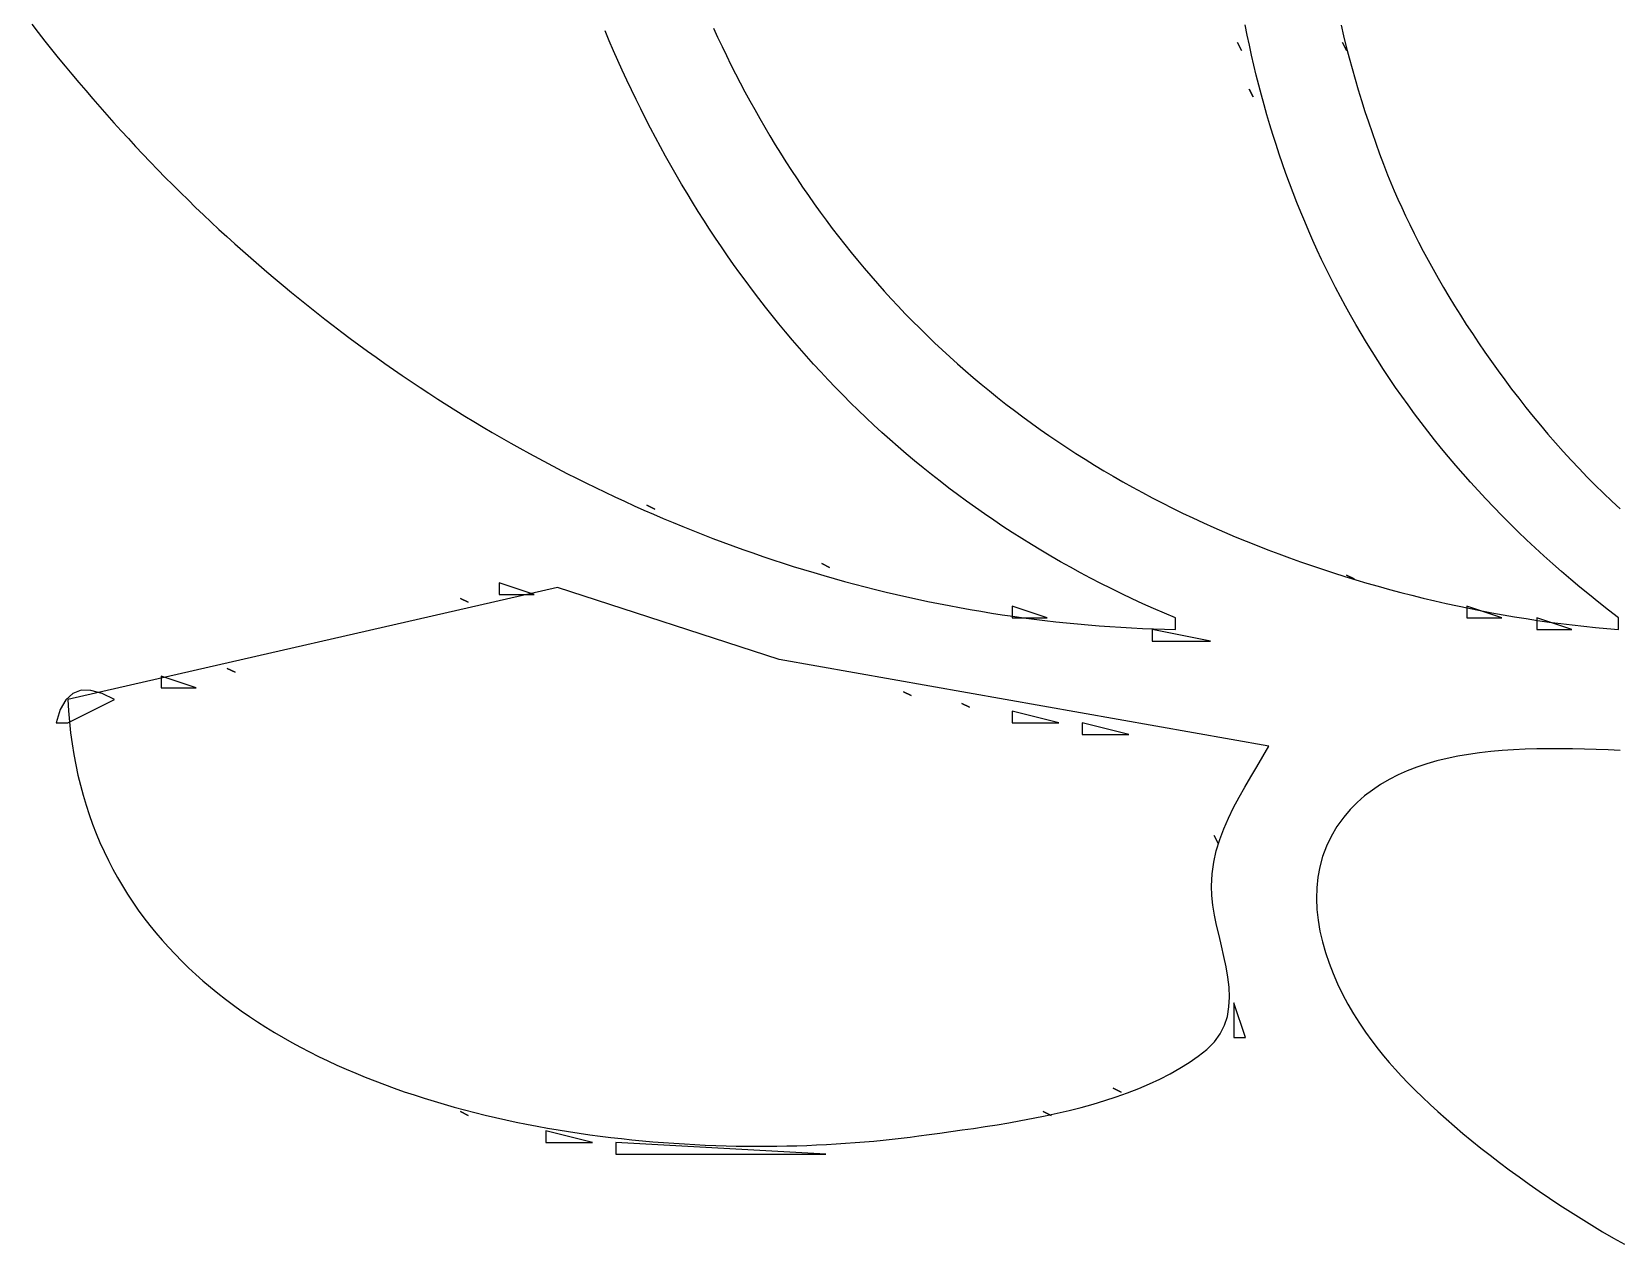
# Model space of a CAD drawing. Header units: millimetres. Extents: x 56222 to 3066687, y -650199 to -121287.
# Drawn here: x 140536.885 to 140539.314, y -185758.142 to -185756.287 of the extents above; entities that cross this region are included whole.
import ezdxf

# ---------------------------------------------------------------- set-up
doc = ezdxf.new("R2010")
doc.units = ezdxf.units.MM
doc.header["$MEASUREMENT"] = 0
doc.layers.add('$TD_AUDIT_GENERATED_(A0BDF17)', color=32, linetype='Continuous', lineweight=30)

msp = doc.modelspace()

# ---------------------------------------------------------------- linework, layer by layer
at = {"layer": '$TD_AUDIT_GENERATED_(A0BDF17)', "linetype": 'Continuous', "lineweight": 25, "ltscale": 2}
for p, q in [((140536.8847, -185756.275), (140536.8948, -185756.288)), ((140536.8948, -185756.288), (140536.9049, -185756.3009)), ((140537.7685, -185756.3007), (140537.7621, -185756.2855)), ((140537.928, -185756.2811), (140537.9345, -185756.2952)), ((140538.745, -185756.2917), (140538.7419, -185756.2763)), ((140538.8886, -185756.2766), (140538.8925, -185756.2932)), ((140536.9049, -185756.3009), (140536.9151, -185756.3137)), ((140537.7751, -185756.3158), (140537.7685, -185756.3007)), ((140537.9345, -185756.2952), (140537.9412, -185756.3093)), ((140537.9412, -185756.3093), (140537.9479, -185756.3233)), ((140538.7303, -185756.3033), (140538.7363, -185756.3152)), ((140538.7363, -185756.3152), (140538.7303, -185756.3033)), ((140538.7483, -185756.3072), (140538.745, -185756.2917)), ((140538.7517, -185756.3225), (140538.7483, -185756.3072)), ((140538.8909, -185756.3033), (140538.8968, -185756.3152)), ((140538.8968, -185756.3152), (140538.8909, -185756.3033)), ((140538.8925, -185756.2932), (140538.8967, -185756.3098)), ((140538.8967, -185756.3098), (140538.901, -185756.3264)), ((140536.9151, -185756.3137), (140536.9254, -185756.3265)), ((140536.9254, -185756.3265), (140536.9357, -185756.3392)), ((140537.7818, -185756.3308), (140537.7751, -185756.3158)), ((140537.7885, -185756.3457), (140537.7818, -185756.3308)), ((140537.9479, -185756.3233), (140537.9548, -185756.3373)), ((140538.7552, -185756.3379), (140538.7517, -185756.3225)), ((140538.901, -185756.3264), (140538.9055, -185756.3429)), ((140536.9357, -185756.3392), (140536.9462, -185756.3518)), ((140536.9462, -185756.3518), (140536.9567, -185756.3643)), ((140537.7954, -185756.3606), (140537.7885, -185756.3457)), ((140537.8025, -185756.3755), (140537.7954, -185756.3606)), ((140537.9548, -185756.3373), (140537.9619, -185756.3512)), ((140537.9619, -185756.3512), (140537.969, -185756.365)), ((140538.7589, -185756.3532), (140538.7552, -185756.3379)), ((140538.7628, -185756.3684), (140538.7589, -185756.3532)), ((140538.9055, -185756.3429), (140538.9101, -185756.3593)), ((140538.9101, -185756.3593), (140538.9149, -185756.3758)), ((140536.9567, -185756.3643), (140536.9673, -185756.3768)), ((140536.9673, -185756.3768), (140536.978, -185756.3893)), ((140537.8096, -185756.3902), (140537.8025, -185756.3755)), ((140537.969, -185756.365), (140537.9763, -185756.3787)), ((140537.9763, -185756.3787), (140537.9837, -185756.3924)), ((140538.7481, -185756.3746), (140538.7541, -185756.3865)), ((140538.7541, -185756.3865), (140538.7481, -185756.3746)), ((140538.7668, -185756.3836), (140538.7628, -185756.3684)), ((140538.7709, -185756.3988), (140538.7668, -185756.3836)), ((140538.9149, -185756.3758), (140538.9199, -185756.3921)), ((140536.978, -185756.3893), (140536.9887, -185756.4016)), ((140536.9887, -185756.4016), (140536.9996, -185756.4139)), ((140537.8169, -185756.4049), (140537.8096, -185756.3902)), ((140537.8242, -185756.4195), (140537.8169, -185756.4049)), ((140537.9837, -185756.3924), (140537.9912, -185756.4059)), ((140537.9912, -185756.4059), (140537.9989, -185756.4194)), ((140538.7752, -185756.4139), (140538.7709, -185756.3988)), ((140538.9199, -185756.3921), (140538.9251, -185756.4085)), ((140538.9251, -185756.4085), (140538.9305, -185756.4248)), ((140536.9996, -185756.4139), (140537.0105, -185756.4261)), ((140537.0105, -185756.4261), (140537.0215, -185756.4382)), ((140537.8317, -185756.4341), (140537.8242, -185756.4195)), ((140537.9989, -185756.4194), (140538.0066, -185756.4329)), ((140538.0066, -185756.4329), (140538.0145, -185756.4462)), ((140538.7797, -185756.429), (140538.7752, -185756.4139)), ((140538.7843, -185756.444), (140538.7797, -185756.429)), ((140538.9305, -185756.4248), (140538.936, -185756.441)), ((140537.0215, -185756.4382), (140537.0326, -185756.4503)), ((140537.0326, -185756.4503), (140537.0437, -185756.4623)), ((140537.8394, -185756.4485), (140537.8317, -185756.4341)), ((140537.8471, -185756.4629), (140537.8394, -185756.4485)), ((140538.0145, -185756.4462), (140538.0226, -185756.4595)), ((140538.7891, -185756.459), (140538.7843, -185756.444)), ((140538.936, -185756.441), (140538.9417, -185756.4572)), ((140538.9417, -185756.4572), (140538.9476, -185756.4733)), ((140537.0437, -185756.4623), (140537.0549, -185756.4742)), ((140537.0549, -185756.4742), (140537.0662, -185756.486)), ((140537.8549, -185756.4772), (140537.8471, -185756.4629)), ((140537.8629, -185756.4915), (140537.8549, -185756.4772)), ((140538.0226, -185756.4595), (140538.0307, -185756.4727)), ((140538.0307, -185756.4727), (140538.039, -185756.4858)), ((140538.794, -185756.474), (140538.7891, -185756.459)), ((140538.7991, -185756.4889), (140538.794, -185756.474)), ((140538.9476, -185756.4733), (140538.9537, -185756.4894)), ((140537.0662, -185756.486), (140537.0776, -185756.4978)), ((140537.0776, -185756.4978), (140537.0891, -185756.5095)), ((140537.871, -185756.5056), (140537.8629, -185756.4915)), ((140537.8793, -185756.5197), (140537.871, -185756.5056)), ((140538.039, -185756.4858), (140538.0474, -185756.4988)), ((140538.0474, -185756.4988), (140538.056, -185756.5118)), ((140538.8043, -185756.5037), (140538.7991, -185756.4889)), ((140538.8097, -185756.5185), (140538.8043, -185756.5037)), ((140538.9537, -185756.4894), (140538.9599, -185756.5055)), ((140538.9599, -185756.5055), (140538.9649, -185756.5177)), ((140537.0891, -185756.5095), (140537.1006, -185756.5211)), ((140537.1006, -185756.5211), (140537.1122, -185756.5326)), ((140537.8876, -185756.5337), (140537.8793, -185756.5197)), ((140538.056, -185756.5118), (140538.0646, -185756.5246)), ((140538.0646, -185756.5246), (140538.0735, -185756.5374)), ((140538.8153, -185756.5333), (140538.8097, -185756.5185)), ((140538.9649, -185756.5177), (140538.9701, -185756.5301)), ((140538.9701, -185756.5301), (140538.9756, -185756.5428)), ((140537.1122, -185756.5326), (140537.1239, -185756.5441)), ((140537.1239, -185756.5441), (140537.1356, -185756.5554)), ((140537.8961, -185756.5477), (140537.8876, -185756.5337)), ((140537.9047, -185756.5615), (140537.8961, -185756.5477)), ((140538.0735, -185756.5374), (140538.0824, -185756.5501)), ((140538.0824, -185756.5501), (140538.0915, -185756.5627)), ((140538.821, -185756.548), (140538.8153, -185756.5333)), ((140538.8269, -185756.5627), (140538.821, -185756.548)), ((140538.9756, -185756.5428), (140538.9814, -185756.5556)), ((140537.1356, -185756.5554), (140537.1475, -185756.5667)), ((140537.1475, -185756.5667), (140537.1594, -185756.5779)), ((140537.1594, -185756.5779), (140537.1713, -185756.5891)), ((140537.9134, -185756.5752), (140537.9047, -185756.5615)), ((140537.9222, -185756.5889), (140537.9134, -185756.5752)), ((140538.0915, -185756.5627), (140538.1007, -185756.5752)), ((140538.1007, -185756.5752), (140538.11, -185756.5876)), ((140538.833, -185756.5773), (140538.8269, -185756.5627)), ((140538.8392, -185756.5918), (140538.833, -185756.5773)), ((140538.9814, -185756.5556), (140538.9875, -185756.5686)), ((140538.9875, -185756.5686), (140538.9938, -185756.5818)), ((140537.1713, -185756.5891), (140537.1834, -185756.6001)), ((140537.1834, -185756.6001), (140537.1955, -185756.6111)), ((140537.9312, -185756.6025), (140537.9222, -185756.5889)), ((140537.9403, -185756.616), (140537.9312, -185756.6025)), ((140538.11, -185756.5876), (140538.1195, -185756.5999)), ((140538.1195, -185756.5999), (140538.1291, -185756.6122)), ((140538.8456, -185756.6063), (140538.8392, -185756.5918)), ((140538.9938, -185756.5818), (140539.0004, -185756.5952)), ((140539.0004, -185756.5952), (140539.0073, -185756.6087)), ((140537.1955, -185756.6111), (140537.2077, -185756.622)), ((140537.2077, -185756.622), (140537.2199, -185756.6328)), ((140537.9495, -185756.6294), (140537.9403, -185756.616)), ((140538.1291, -185756.6122), (140538.1388, -185756.6243)), ((140538.1388, -185756.6243), (140538.1487, -185756.6364)), ((140538.8522, -185756.6208), (140538.8456, -185756.6063)), ((140538.8589, -185756.6352), (140538.8522, -185756.6208)), ((140539.0073, -185756.6087), (140539.0144, -185756.6223)), ((140539.0144, -185756.6223), (140539.0218, -185756.636)), ((140537.2199, -185756.6328), (140537.2323, -185756.6435)), ((140537.2323, -185756.6435), (140537.2446, -185756.6542)), ((140537.9589, -185756.6427), (140537.9495, -185756.6294)), ((140537.9684, -185756.656), (140537.9589, -185756.6427)), ((140538.1487, -185756.6364), (140538.1587, -185756.6483)), ((140538.1587, -185756.6483), (140538.1689, -185756.6602)), ((140538.8659, -185756.6495), (140538.8589, -185756.6352)), ((140538.8729, -185756.6638), (140538.8659, -185756.6495)), ((140539.0218, -185756.636), (140539.0294, -185756.6498)), ((140539.0294, -185756.6498), (140539.0373, -185756.6638)), ((140537.2446, -185756.6542), (140537.2571, -185756.6648)), ((140537.2571, -185756.6648), (140537.2696, -185756.6752)), ((140537.2696, -185756.6752), (140537.2822, -185756.6856)), ((140537.978, -185756.6691), (140537.9684, -185756.656)), ((140537.9877, -185756.6821), (140537.978, -185756.6691)), ((140538.1689, -185756.6602), (140538.1792, -185756.672)), ((140538.1792, -185756.672), (140538.1896, -185756.6836)), ((140538.8802, -185756.678), (140538.8729, -185756.6638)), ((140539.0373, -185756.6638), (140539.0455, -185756.6778)), ((140537.2822, -185756.6856), (140537.2949, -185756.6959)), ((140537.2949, -185756.6959), (140537.3076, -185756.7061)), ((140537.9976, -185756.6951), (140537.9877, -185756.6821)), ((140538.0076, -185756.7079), (140537.9976, -185756.6951)), ((140538.1896, -185756.6836), (140538.2002, -185756.6952)), ((140538.2002, -185756.6952), (140538.2109, -185756.7067)), ((140538.8877, -185756.6922), (140538.8802, -185756.678)), ((140538.8953, -185756.7064), (140538.8877, -185756.6922)), ((140539.0455, -185756.6778), (140539.0538, -185756.6919)), ((140539.0538, -185756.6919), (140539.0624, -185756.706)), ((140537.3076, -185756.7061), (140537.3204, -185756.7163)), ((140537.3204, -185756.7163), (140537.3333, -185756.7263)), ((140538.0178, -185756.7207), (140538.0076, -185756.7079)), ((140538.028, -185756.7334), (140538.0178, -185756.7207)), ((140538.2109, -185756.7067), (140538.2217, -185756.7181)), ((140538.2217, -185756.7181), (140538.2327, -185756.7293)), ((140538.9031, -185756.7204), (140538.8953, -185756.7064)), ((140538.911, -185756.7344), (140538.9031, -185756.7204)), ((140539.0624, -185756.706), (140539.0713, -185756.7202)), ((140539.0713, -185756.7202), (140539.0803, -185756.7344)), ((140537.3333, -185756.7263), (140537.3462, -185756.7363)), ((140537.3462, -185756.7363), (140537.3592, -185756.7462)), ((140537.3592, -185756.7462), (140537.3723, -185756.7559)), ((140538.0384, -185756.7459), (140538.028, -185756.7334)), ((140538.049, -185756.7584), (140538.0384, -185756.7459)), ((140538.2327, -185756.7293), (140538.2438, -185756.7405)), ((140538.2438, -185756.7405), (140538.2551, -185756.7516)), ((140538.9192, -185756.7484), (140538.911, -185756.7344)), ((140538.9276, -185756.7623), (140538.9192, -185756.7484)), ((140539.0803, -185756.7344), (140539.0896, -185756.7486)), ((140539.0896, -185756.7486), (140539.0991, -185756.7628)), ((140537.3723, -185756.7559), (140537.3854, -185756.7656)), ((140537.3854, -185756.7656), (140537.3986, -185756.7752)), ((140538.0596, -185756.7707), (140538.049, -185756.7584)), ((140538.0704, -185756.783), (140538.0596, -185756.7707)), ((140538.2551, -185756.7516), (140538.2665, -185756.7625)), ((140538.2665, -185756.7625), (140538.278, -185756.7734)), ((140538.278, -185756.7734), (140538.2897, -185756.7841)), ((140538.9361, -185756.7761), (140538.9276, -185756.7623)), ((140539.0991, -185756.7628), (140539.1088, -185756.777)), ((140537.3986, -185756.7752), (140537.4118, -185756.7847)), ((140537.4118, -185756.7847), (140537.4251, -185756.7942)), ((140537.4251, -185756.7942), (140537.4385, -185756.8035)), ((140538.0813, -185756.7952), (140538.0704, -185756.783)), ((140538.0924, -185756.8072), (140538.0813, -185756.7952)), ((140538.2897, -185756.7841), (140538.3016, -185756.7948)), ((140538.3016, -185756.7948), (140538.3136, -185756.8053)), ((140538.9448, -185756.7899), (140538.9361, -185756.7761)), ((140538.9537, -185756.8036), (140538.9448, -185756.7899)), ((140539.1088, -185756.777), (140539.1187, -185756.7912)), ((140539.1187, -185756.7912), (140539.1289, -185756.8054)), ((140537.4385, -185756.8035), (140537.4519, -185756.8127)), ((140537.4519, -185756.8127), (140537.4654, -185756.8219)), ((140537.4654, -185756.8219), (140537.479, -185756.8309)), ((140538.1036, -185756.8192), (140538.0924, -185756.8072)), ((140538.115, -185756.831), (140538.1036, -185756.8192)), ((140538.3136, -185756.8053), (140538.3257, -185756.8157)), ((140538.3257, -185756.8157), (140538.338, -185756.8261)), ((140538.9628, -185756.8172), (140538.9537, -185756.8036)), ((140538.972, -185756.8308), (140538.9628, -185756.8172)), ((140539.1289, -185756.8054), (140539.1392, -185756.8195)), ((140539.1392, -185756.8195), (140539.1497, -185756.8335)), ((140537.479, -185756.8309), (140537.4926, -185756.8399)), ((140537.4926, -185756.8399), (140537.5063, -185756.8487)), ((140538.1264, -185756.8427), (140538.115, -185756.831)), ((140538.138, -185756.8543), (140538.1264, -185756.8427)), ((140538.338, -185756.8261), (140538.3504, -185756.8363)), ((140538.3504, -185756.8363), (140538.363, -185756.8464)), ((140538.363, -185756.8464), (140538.3757, -185756.8563)), ((140538.9815, -185756.8444), (140538.972, -185756.8308)), ((140538.9912, -185756.8578), (140538.9815, -185756.8444)), ((140539.1497, -185756.8335), (140539.1605, -185756.8475)), ((140537.5063, -185756.8487), (140537.52, -185756.8575)), ((140537.52, -185756.8575), (140537.5338, -185756.8661)), ((140537.5338, -185756.8661), (140537.5477, -185756.8747)), ((140538.1498, -185756.8659), (140538.138, -185756.8543)), ((140538.1617, -185756.8773), (140538.1498, -185756.8659)), ((140538.3757, -185756.8563), (140538.3886, -185756.8662)), ((140538.3886, -185756.8662), (140538.4016, -185756.876)), ((140539.001, -185756.8712), (140538.9912, -185756.8578)), ((140539.1605, -185756.8475), (140539.1714, -185756.8614)), ((140539.1714, -185756.8614), (140539.1825, -185756.8752)), ((140537.5477, -185756.8747), (140537.5616, -185756.8832)), ((140537.5616, -185756.8832), (140537.5756, -185756.8916)), ((140537.5756, -185756.8916), (140537.5896, -185756.8998)), ((140538.1737, -185756.8885), (140538.1617, -185756.8773)), ((140538.1859, -185756.8997), (140538.1737, -185756.8885)), ((140538.4016, -185756.876), (140538.4147, -185756.8856)), ((140538.4147, -185756.8856), (140538.428, -185756.8951)), ((140538.428, -185756.8951), (140538.4415, -185756.9045)), ((140539.011, -185756.8846), (140539.001, -185756.8712)), ((140539.0213, -185756.8978), (140539.011, -185756.8846)), ((140539.1825, -185756.8752), (140539.1938, -185756.8889)), ((140539.1938, -185756.8889), (140539.2053, -185756.9024)), ((140537.5896, -185756.8998), (140537.6037, -185756.908)), ((140537.6037, -185756.908), (140537.6178, -185756.9161)), ((140537.6178, -185756.9161), (140537.632, -185756.9241)), ((140538.1982, -185756.9108), (140538.1859, -185756.8997)), ((140538.2106, -185756.9217), (140538.1982, -185756.9108)), ((140538.4415, -185756.9045), (140538.4551, -185756.9138)), ((140538.4551, -185756.9138), (140538.4689, -185756.9229)), ((140539.0317, -185756.911), (140539.0213, -185756.8978)), ((140539.0423, -185756.9242), (140539.0317, -185756.911)), ((140539.2053, -185756.9024), (140539.2169, -185756.9159)), ((140539.2169, -185756.9159), (140539.2287, -185756.9291)), ((140537.632, -185756.9241), (140537.6463, -185756.932)), ((140537.6463, -185756.932), (140537.6606, -185756.9397)), ((140537.6606, -185756.9397), (140537.6749, -185756.9474)), ((140538.2232, -185756.9325), (140538.2106, -185756.9217)), ((140538.236, -185756.9432), (140538.2232, -185756.9325)), ((140538.2488, -185756.9538), (140538.236, -185756.9432)), ((140538.4689, -185756.9229), (140538.4828, -185756.932)), ((140538.4828, -185756.932), (140538.4969, -185756.9409)), ((140538.4969, -185756.9409), (140538.5111, -185756.9497)), ((140539.0532, -185756.9372), (140539.0423, -185756.9242)), ((140539.0642, -185756.9502), (140539.0532, -185756.9372)), ((140539.2287, -185756.9291), (140539.2407, -185756.9423)), ((140539.2407, -185756.9423), (140539.2529, -185756.9552)), ((140537.6749, -185756.9474), (140537.6894, -185756.955)), ((140537.6894, -185756.955), (140537.7038, -185756.9625)), ((140537.7038, -185756.9625), (140537.7183, -185756.9698)), ((140538.2618, -185756.9643), (140538.2488, -185756.9538)), ((140538.275, -185756.9746), (140538.2618, -185756.9643)), ((140538.5111, -185756.9497), (140538.5255, -185756.9583)), ((140538.5255, -185756.9583), (140538.54, -185756.9669)), ((140538.54, -185756.9669), (140538.5547, -185756.9753)), ((140539.0754, -185756.9632), (140539.0642, -185756.9502)), ((140539.0868, -185756.976), (140539.0754, -185756.9632)), ((140539.2529, -185756.9552), (140539.2652, -185756.968)), ((140539.2652, -185756.968), (140539.2776, -185756.9805)), ((140537.7183, -185756.9698), (140537.7329, -185756.9771)), ((140537.7329, -185756.9771), (140537.7475, -185756.9843)), ((140537.7475, -185756.9843), (140537.7622, -185756.9913)), ((140537.7622, -185756.9913), (140537.777, -185756.9983)), ((140538.2883, -185756.9849), (140538.275, -185756.9746)), ((140538.3017, -185756.995), (140538.2883, -185756.9849)), ((140538.5547, -185756.9753), (140538.5695, -185756.9836)), ((140538.5695, -185756.9836), (140538.5845, -185756.9918)), ((140538.5845, -185756.9918), (140538.5997, -185756.9998)), ((140539.0985, -185756.9888), (140539.0868, -185756.976)), ((140539.1103, -185757.0016), (140539.0985, -185756.9888)), ((140539.2776, -185756.9805), (140539.2902, -185756.9929)), ((140537.777, -185756.9983), (140537.7917, -185757.0051)), ((140537.7917, -185757.0051), (140537.8066, -185757.0119)), ((140537.8066, -185757.0119), (140537.8214, -185757.0185)), ((140537.8263, -185757.011), (140537.8382, -185757.017)), ((140537.8382, -185757.017), (140537.8263, -185757.011)), ((140538.3153, -185757.0049), (140538.3017, -185756.995)), ((140538.3291, -185757.0148), (140538.3153, -185757.0049)), ((140538.343, -185757.0245), (140538.3291, -185757.0148)), ((140538.5997, -185756.9998), (140538.615, -185757.0077)), ((140538.615, -185757.0077), (140538.6305, -185757.0155)), ((140538.6305, -185757.0155), (140538.6461, -185757.0231)), ((140539.1223, -185757.0142), (140539.1103, -185757.0016)), ((140539.1346, -185757.0268), (140539.1223, -185757.0142)), ((140539.2902, -185756.9929), (140539.303, -185757.005)), ((140539.303, -185757.005), (140539.3159, -185757.0169)), ((140537.8214, -185757.0185), (140537.8364, -185757.025)), ((140537.8364, -185757.025), (140537.8513, -185757.0314)), ((140537.8513, -185757.0314), (140537.8664, -185757.0377)), ((140537.8664, -185757.0377), (140537.8814, -185757.0439)), ((140538.357, -185757.0341), (140538.343, -185757.0245)), ((140538.3712, -185757.0436), (140538.357, -185757.0341)), ((140538.6461, -185757.0231), (140538.6619, -185757.0306)), ((140538.6619, -185757.0306), (140538.6779, -185757.038)), ((140538.6779, -185757.038), (140538.694, -185757.0452)), ((140539.147, -185757.0393), (140539.1346, -185757.0268)), ((140539.1597, -185757.0517), (140539.147, -185757.0393)), ((140537.8814, -185757.0439), (140537.8966, -185757.05)), ((140537.8966, -185757.05), (140537.9117, -185757.056)), ((140537.9117, -185757.056), (140537.9269, -185757.0619)), ((140537.9269, -185757.0619), (140537.9422, -185757.0676)), ((140538.3855, -185757.0529), (140538.3712, -185757.0436)), ((140538.3999, -185757.0621), (140538.3855, -185757.0529)), ((140538.4146, -185757.0712), (140538.3999, -185757.0621)), ((140538.694, -185757.0452), (140538.7103, -185757.0523)), ((140538.7103, -185757.0523), (140538.7267, -185757.0593)), ((140538.7267, -185757.0593), (140538.7433, -185757.0661)), ((140539.1726, -185757.0641), (140539.1597, -185757.0517)), ((140539.1857, -185757.0764), (140539.1726, -185757.0641)), ((140537.9422, -185757.0676), (140537.9575, -185757.0733)), ((140537.9575, -185757.0733), (140537.9728, -185757.0788)), ((140537.9728, -185757.0788), (140537.9882, -185757.0842)), ((140537.9882, -185757.0842), (140538.0037, -185757.0895)), ((140538.0037, -185757.0895), (140538.0192, -185757.0947)), ((140538.4293, -185757.0801), (140538.4146, -185757.0712)), ((140538.4443, -185757.0889), (140538.4293, -185757.0801)), ((140538.4593, -185757.0976), (140538.4443, -185757.0889)), ((140538.7433, -185757.0661), (140538.76, -185757.0728)), ((140538.76, -185757.0728), (140538.7766, -185757.0792)), ((140538.7766, -185757.0792), (140538.7932, -185757.0855)), ((140538.7932, -185757.0855), (140538.8099, -185757.0916)), ((140539.199, -185757.0886), (140539.1857, -185757.0764)), ((140539.2125, -185757.1007), (140539.199, -185757.0886)), ((140538.0192, -185757.0947), (140538.0347, -185757.0998)), ((140538.0347, -185757.0998), (140538.0503, -185757.1047)), ((140538.0503, -185757.1047), (140538.0659, -185757.1096)), ((140538.0659, -185757.1096), (140538.0815, -185757.1143)), ((140538.0939, -185757.1002), (140538.1058, -185757.1062)), ((140538.1058, -185757.1062), (140538.0939, -185757.1002)), ((140538.4745, -185757.1061), (140538.4593, -185757.0976)), ((140538.4899, -185757.1145), (140538.4745, -185757.1061)), ((140538.8099, -185757.0916), (140538.8266, -185757.0976)), ((140538.8266, -185757.0976), (140538.8434, -185757.1034)), ((140538.8434, -185757.1034), (140538.8603, -185757.1091)), ((140538.8603, -185757.1091), (140538.8772, -185757.1146)), ((140539.2262, -185757.1128), (140539.2125, -185757.1007)), ((140539.2401, -185757.1248), (140539.2262, -185757.1128)), ((140537.6895, -185757.1368), (140536.9401, -185757.3084)), ((140537.6003, -185757.13), (140537.6003, -185757.1478)), ((140537.6538, -185757.1478), (140537.6003, -185757.13)), ((140538.0285, -185757.2473), (140537.6895, -185757.1368)), ((140538.0815, -185757.1143), (140538.0972, -185757.1189)), ((140538.0972, -185757.1189), (140538.1129, -185757.1234)), ((140538.1129, -185757.1234), (140538.1287, -185757.1278)), ((140538.1287, -185757.1278), (140538.1445, -185757.132)), ((140538.1445, -185757.132), (140538.1604, -185757.1361)), ((140538.1604, -185757.1361), (140538.1763, -185757.1401)), ((140538.5054, -185757.1227), (140538.4899, -185757.1145)), ((140538.5211, -185757.1308), (140538.5054, -185757.1227)), ((140538.5369, -185757.1388), (140538.5211, -185757.1308)), ((140538.8772, -185757.1146), (140538.8942, -185757.12)), ((140538.8942, -185757.12), (140538.9113, -185757.1252)), ((140538.8968, -185757.1181), (140538.9087, -185757.124)), ((140538.9087, -185757.124), (140538.8968, -185757.1181)), ((140538.9113, -185757.1252), (140538.9283, -185757.1303)), ((140538.9283, -185757.1303), (140538.9455, -185757.1352)), ((140538.9455, -185757.1352), (140538.9627, -185757.1399)), ((140539.2543, -185757.1367), (140539.2401, -185757.1248)), ((140539.2687, -185757.1485), (140539.2543, -185757.1367)), ((140537.5408, -185757.1538), (140537.5527, -185757.1597)), ((140537.5527, -185757.1597), (140537.5408, -185757.1538)), ((140537.6003, -185757.1478), (140537.6538, -185757.1478)), ((140538.1763, -185757.1401), (140538.1922, -185757.144)), ((140538.1922, -185757.144), (140538.2082, -185757.1478)), ((140538.2082, -185757.1478), (140538.2242, -185757.1515)), ((140538.2242, -185757.1515), (140538.2402, -185757.155)), ((140538.2402, -185757.155), (140538.2563, -185757.1584)), ((140538.2563, -185757.1584), (140538.2724, -185757.1617)), ((140538.2724, -185757.1617), (140538.2886, -185757.1648)), ((140538.5529, -185757.1466), (140538.5369, -185757.1388)), ((140538.5691, -185757.1543), (140538.5529, -185757.1466)), ((140538.5853, -185757.1618), (140538.5691, -185757.1543)), ((140538.6018, -185757.1692), (140538.5853, -185757.1618)), ((140538.9627, -185757.1399), (140538.9799, -185757.1445)), ((140538.9799, -185757.1445), (140538.9972, -185757.149)), ((140538.9972, -185757.149), (140539.0145, -185757.1533)), ((140539.0145, -185757.1533), (140539.0319, -185757.1574)), ((140539.0319, -185757.1574), (140539.0493, -185757.1614)), ((140539.0493, -185757.1614), (140539.0667, -185757.1652)), ((140539.2833, -185757.1602), (140539.2687, -185757.1485)), ((140539.2981, -185757.1719), (140539.2833, -185757.1602)), ((140538.2886, -185757.1648), (140538.3047, -185757.1678)), ((140538.3047, -185757.1678), (140538.321, -185757.1707)), ((140538.321, -185757.1707), (140538.3372, -185757.1735)), ((140538.3372, -185757.1735), (140538.3535, -185757.1762)), ((140538.3535, -185757.1762), (140538.3698, -185757.1787)), ((140538.3698, -185757.1787), (140538.3862, -185757.1811)), ((140538.3853, -185757.1657), (140538.3853, -185757.1835)), ((140538.4389, -185757.1835), (140538.3853, -185757.1657)), ((140538.3853, -185757.1835), (140538.4389, -185757.1835)), ((140538.3862, -185757.1811), (140538.4026, -185757.1834)), ((140538.4026, -185757.1834), (140538.419, -185757.1855)), ((140538.419, -185757.1855), (140538.4354, -185757.1875)), ((140538.6184, -185757.1764), (140538.6018, -185757.1692)), ((140538.6351, -185757.1835), (140538.6184, -185757.1764)), ((140538.6351, -185757.2013), (140538.6351, -185757.1835)), ((140539.0667, -185757.1652), (140539.0842, -185757.1689)), ((140539.0812, -185757.1657), (140539.0812, -185757.1835)), ((140539.1347, -185757.1835), (140539.0812, -185757.1657)), ((140539.0812, -185757.1835), (140539.1347, -185757.1835)), ((140539.0842, -185757.1689), (140539.1016, -185757.1724)), ((140539.1016, -185757.1724), (140539.1192, -185757.1757)), ((140539.1192, -185757.1757), (140539.1367, -185757.1789)), ((140539.1367, -185757.1789), (140539.1543, -185757.1819)), ((140539.1543, -185757.1819), (140539.1719, -185757.1847)), ((140539.1719, -185757.1847), (140539.1895, -185757.1874)), ((140539.1883, -185757.1835), (140539.1883, -185757.2013)), ((140539.2418, -185757.2013), (140539.1883, -185757.1835)), ((140539.3132, -185757.1835), (140539.2981, -185757.1719)), ((140539.3132, -185757.2013), (140539.3132, -185757.1835)), ((140538.4354, -185757.1875), (140538.4519, -185757.1894)), ((140538.4519, -185757.1894), (140538.4684, -185757.1911)), ((140538.4684, -185757.1911), (140538.485, -185757.1928)), ((140538.485, -185757.1928), (140538.5016, -185757.1942)), ((140538.5016, -185757.1942), (140538.5182, -185757.1956)), ((140538.5182, -185757.1956), (140538.5348, -185757.1968)), ((140538.5348, -185757.1968), (140538.5514, -185757.1979)), ((140538.5514, -185757.1979), (140538.5681, -185757.1989)), ((140538.5681, -185757.1989), (140538.5848, -185757.1997)), ((140538.5848, -185757.1997), (140538.6016, -185757.2004)), ((140538.5995, -185757.2013), (140538.5995, -185757.2192)), ((140538.6887, -185757.2192), (140538.5995, -185757.2013)), ((140538.6016, -185757.2004), (140538.6183, -185757.2009)), ((140538.6183, -185757.2009), (140538.6351, -185757.2013)), ((140539.1883, -185757.2013), (140539.2418, -185757.2013)), ((140539.1895, -185757.1874), (140539.2071, -185757.1899)), ((140539.2071, -185757.1899), (140539.2248, -185757.1922)), ((140539.2248, -185757.1922), (140539.2424, -185757.1944)), ((140539.2424, -185757.1944), (140539.2601, -185757.1964)), ((140539.2601, -185757.1964), (140539.2778, -185757.1982)), ((140539.2778, -185757.1982), (140539.2955, -185757.1999)), ((140539.2955, -185757.1999), (140539.3132, -185757.2013)), ((140538.5995, -185757.2192), (140538.6887, -185757.2192)), ((140538.7779, -185757.3798), (140538.0285, -185757.2473)), ((140537.0828, -185757.2727), (140537.0828, -185757.2906)), ((140537.1364, -185757.2906), (140537.0828, -185757.2727)), ((140537.184, -185757.2608), (140537.1959, -185757.2668)), ((140537.1959, -185757.2668), (140537.184, -185757.2608)), ((140536.9475, -185757.2991), (140536.9368, -185757.3088)), ((140536.9401, -185757.3084), (140536.9411, -185757.3257)), ((140536.9401, -185757.3441), (140537.0115, -185757.3084)), ((140536.9604, -185757.2943), (140536.9475, -185757.2991)), ((140536.9754, -185757.2944), (140536.9604, -185757.2943)), ((140536.9925, -185757.2991), (140536.9754, -185757.2944)), ((140537.0115, -185757.3084), (140536.9925, -185757.2991)), ((140537.0828, -185757.2906), (140537.1364, -185757.2906)), ((140538.2188, -185757.2965), (140538.2307, -185757.3024)), ((140538.2307, -185757.3024), (140538.2188, -185757.2965)), ((140536.9284, -185757.3238), (140536.9223, -185757.3441)), ((140536.9368, -185757.3088), (140536.9284, -185757.3238)), ((140536.9411, -185757.3257), (140536.9425, -185757.3428)), ((140538.308, -185757.3143), (140538.3199, -185757.3203)), ((140538.3199, -185757.3203), (140538.308, -185757.3143)), ((140538.3853, -185757.3262), (140538.3853, -185757.3441)), ((140538.4567, -185757.3441), (140538.3853, -185757.3262)), ((140536.9223, -185757.3441), (140536.9401, -185757.3441)), ((140536.9425, -185757.3428), (140536.9443, -185757.3596)), ((140538.3853, -185757.3441), (140538.4567, -185757.3441)), ((140538.4924, -185757.3441), (140538.4924, -185757.3619)), ((140538.5638, -185757.3619), (140538.4924, -185757.3441)), ((140536.9443, -185757.3596), (140536.9465, -185757.3761)), ((140536.9465, -185757.3761), (140536.9492, -185757.3924)), ((140538.4924, -185757.3619), (140538.5638, -185757.3619)), ((140538.7689, -185757.3956), (140538.7779, -185757.3798)), ((140536.9492, -185757.3924), (140536.9521, -185757.4084)), ((140538.7597, -185757.4113), (140538.7689, -185757.3956)), ((140539.0351, -185757.4025), (140539.0197, -185757.4069)), ((140539.051, -185757.3987), (140539.0351, -185757.4025)), ((140539.0672, -185757.3953), (140539.051, -185757.3987)), ((140539.0838, -185757.3925), (140539.0672, -185757.3953)), ((140539.1006, -185757.3901), (140539.0838, -185757.3925)), ((140539.1177, -185757.3881), (140539.1006, -185757.3901)), ((140539.1351, -185757.3866), (140539.1177, -185757.3881)), ((140539.1527, -185757.3854), (140539.1351, -185757.3866)), ((140539.1704, -185757.3846), (140539.1527, -185757.3854)), ((140539.1883, -185757.384), (140539.1704, -185757.3846)), ((140539.2064, -185757.3838), (140539.1883, -185757.384)), ((140539.2245, -185757.3837), (140539.2064, -185757.3838)), ((140539.2427, -185757.3839), (140539.2245, -185757.3837)), ((140539.261, -185757.3843), (140539.2427, -185757.3839)), ((140539.2792, -185757.3849), (140539.261, -185757.3843)), ((140539.2975, -185757.3855), (140539.2792, -185757.3849)), ((140539.3156, -185757.3863), (140539.2975, -185757.3855)), ((140536.9521, -185757.4084), (140536.9555, -185757.4241)), ((140536.9555, -185757.4241), (140536.9592, -185757.4396)), ((140538.7414, -185757.4425), (140538.7505, -185757.4269)), ((140538.7505, -185757.4269), (140538.7597, -185757.4113)), ((140538.9759, -185757.4238), (140538.9622, -185757.4308)), ((140538.99, -185757.4176), (140538.9759, -185757.4238)), ((140539.0046, -185757.4119), (140538.99, -185757.4176)), ((140539.0197, -185757.4069), (140539.0046, -185757.4119)), ((140536.9592, -185757.4396), (140536.9634, -185757.4549)), ((140538.7325, -185757.4581), (140538.7414, -185757.4425)), ((140538.9366, -185757.4469), (140538.9247, -185757.456)), ((140538.9491, -185757.4385), (140538.9366, -185757.4469)), ((140538.9622, -185757.4308), (140538.9491, -185757.4385)), ((140536.9634, -185757.4549), (140536.9678, -185757.4699)), ((140536.9678, -185757.4699), (140536.9727, -185757.4846)), ((140538.7162, -185757.4899), (140538.7241, -185757.4739)), ((140538.7241, -185757.4739), (140538.7325, -185757.4581)), ((140538.9027, -185757.4768), (140538.8927, -185757.4885)), ((140538.9133, -185757.466), (140538.9027, -185757.4768)), ((140538.9247, -185757.456), (140538.9133, -185757.466)), ((140536.9727, -185757.4846), (140536.9778, -185757.4991)), ((140536.9778, -185757.4991), (140536.9834, -185757.5133)), ((140538.7091, -185757.5062), (140538.7162, -185757.4899)), ((140538.8927, -185757.4885), (140538.8822, -185757.5029)), ((140536.9834, -185757.5133), (140536.9892, -185757.5273)), ((140538.6946, -185757.5166), (140538.7006, -185757.5285)), ((140538.7006, -185757.5285), (140538.6946, -185757.5166)), ((140538.6977, -185757.5398), (140538.7029, -185757.5228)), ((140538.7029, -185757.5228), (140538.7091, -185757.5062)), ((140538.8734, -185757.5178), (140538.8661, -185757.533)), ((140538.8822, -185757.5029), (140538.8734, -185757.5178)), ((140536.9892, -185757.5273), (140536.9954, -185757.5411)), ((140536.9954, -185757.5411), (140537.002, -185757.5546)), ((140538.6938, -185757.5573), (140538.6977, -185757.5398)), ((140538.8604, -185757.5485), (140538.856, -185757.5644)), ((140538.8661, -185757.533), (140538.8604, -185757.5485)), ((140537.002, -185757.5546), (140537.0088, -185757.5678)), ((140537.0088, -185757.5678), (140537.016, -185757.5808)), ((140538.6902, -185757.5939), (140538.6912, -185757.5753)), ((140538.6912, -185757.5753), (140538.6938, -185757.5573)), ((140538.856, -185757.5644), (140538.8531, -185757.5805)), ((140537.016, -185757.5808), (140537.0235, -185757.5936)), ((140537.0235, -185757.5936), (140537.0313, -185757.6062)), ((140538.6907, -185757.6082), (140538.6902, -185757.5939)), ((140538.8514, -185757.5967), (140538.851, -185757.6131)), ((140538.8531, -185757.5805), (140538.8514, -185757.5967)), ((140537.0313, -185757.6062), (140537.0394, -185757.6185)), ((140537.0394, -185757.6185), (140537.0478, -185757.6305)), ((140538.6924, -185757.623), (140538.6907, -185757.6082)), ((140538.695, -185757.6382), (140538.6924, -185757.623)), ((140538.851, -185757.6131), (140538.8517, -185757.6296)), ((140537.0478, -185757.6305), (140537.0564, -185757.6424)), ((140537.0564, -185757.6424), (140537.0654, -185757.654)), ((140538.6982, -185757.6538), (140538.695, -185757.6382)), ((140538.8517, -185757.6296), (140538.8535, -185757.6461)), ((140538.8535, -185757.6461), (140538.8563, -185757.6627)), ((140537.0654, -185757.654), (140537.0747, -185757.6654)), ((140537.0747, -185757.6654), (140537.0842, -185757.6765)), ((140538.7019, -185757.6696), (140538.6982, -185757.6538)), ((140538.7057, -185757.6855), (140538.7019, -185757.6696)), ((140538.8563, -185757.6627), (140538.8601, -185757.6792)), ((140537.0842, -185757.6765), (140537.094, -185757.6875)), ((140537.094, -185757.6875), (140537.104, -185757.6982)), ((140538.7094, -185757.7015), (140538.7057, -185757.6855)), ((140538.8601, -185757.6792), (140538.8648, -185757.6956)), ((140538.8648, -185757.6956), (140538.8703, -185757.7118)), ((140537.104, -185757.6982), (140537.1143, -185757.7087)), ((140537.1143, -185757.7087), (140537.1249, -185757.7189)), ((140537.1249, -185757.7189), (140537.1357, -185757.729)), ((140538.7127, -185757.7174), (140538.7094, -185757.7015)), ((140538.7154, -185757.7332), (140538.7127, -185757.7174)), ((140538.8703, -185757.7118), (140538.8765, -185757.7278)), ((140537.1357, -185757.729), (140537.1468, -185757.7388)), ((140537.1468, -185757.7388), (140537.1581, -185757.7484)), ((140538.7172, -185757.7487), (140538.7154, -185757.7332)), ((140538.8765, -185757.7278), (140538.8834, -185757.7437)), ((140538.8834, -185757.7437), (140538.891, -185757.7592)), ((140537.1581, -185757.7484), (140537.1696, -185757.7578)), ((140537.1696, -185757.7578), (140537.1813, -185757.767)), ((140537.1813, -185757.767), (140537.1933, -185757.776)), ((140538.7171, -185757.7788), (140538.7179, -185757.764)), ((140538.7179, -185757.764), (140538.7172, -185757.7487)), ((140538.891, -185757.7592), (140538.8991, -185757.7744)), ((140537.1933, -185757.776), (140537.2054, -185757.7847)), ((140537.2054, -185757.7847), (140537.2178, -185757.7933)), ((140537.2178, -185757.7933), (140537.2304, -185757.8016)), ((140538.7103, -185757.8069), (140538.7146, -185757.7932)), ((140538.7146, -185757.7932), (140538.7171, -185757.7788)), ((140538.7244, -185757.7723), (140538.7244, -185757.8258)), ((140538.7422, -185757.8258), (140538.7244, -185757.7723)), ((140538.8991, -185757.7744), (140538.9077, -185757.7892)), ((140538.9077, -185757.7892), (140538.9166, -185757.8035)), ((140537.2304, -185757.8016), (140537.2432, -185757.8098)), ((140537.2432, -185757.8098), (140537.2561, -185757.8177)), ((140537.2561, -185757.8177), (140537.2693, -185757.8254)), ((140538.7037, -185757.82), (140538.7103, -185757.8069)), ((140538.9166, -185757.8035), (140538.926, -185757.8174)), ((140538.926, -185757.8174), (140538.9356, -185757.8308)), ((140537.2693, -185757.8254), (140537.2826, -185757.833)), ((140537.2826, -185757.833), (140537.2961, -185757.8403)), ((140537.2961, -185757.8403), (140537.3098, -185757.8475)), ((140538.683, -185757.8438), (140538.6947, -185757.8323)), ((140538.6947, -185757.8323), (140538.7037, -185757.82)), ((140538.7244, -185757.8258), (140538.7422, -185757.8258)), ((140538.9356, -185757.8308), (140538.9454, -185757.8436)), ((140537.3098, -185757.8475), (140537.3237, -185757.8544)), ((140537.3237, -185757.8544), (140537.3377, -185757.8612)), ((140537.3377, -185757.8612), (140537.3518, -185757.8677)), ((140538.642, -185757.8726), (140538.6564, -185757.8636)), ((140538.6564, -185757.8636), (140538.67, -185757.854)), ((140538.67, -185757.854), (140538.683, -185757.8438)), ((140538.9454, -185757.8436), (140538.9536, -185757.8536)), ((140538.9536, -185757.8536), (140538.9623, -185757.8639)), ((140538.9623, -185757.8639), (140538.9715, -185757.8742)), ((140537.3518, -185757.8677), (140537.3661, -185757.8741)), ((140537.3661, -185757.8741), (140537.3805, -185757.8803)), ((140537.3805, -185757.8803), (140537.3951, -185757.8863)), ((140537.3951, -185757.8863), (140537.4098, -185757.8921)), ((140538.5954, -185757.8966), (140538.6115, -185757.8891)), ((140538.6115, -185757.8891), (140538.6271, -185757.8811)), ((140538.6271, -185757.8811), (140538.642, -185757.8726)), ((140538.9715, -185757.8742), (140538.9813, -185757.8848)), ((140538.9813, -185757.8848), (140538.9915, -185757.8954)), ((140537.4098, -185757.8921), (140537.4246, -185757.8977)), ((140537.4246, -185757.8977), (140537.4396, -185757.9032)), ((140537.4396, -185757.9032), (140537.4546, -185757.9085)), ((140537.4546, -185757.9085), (140537.4698, -185757.9135)), ((140537.4698, -185757.9135), (140537.4851, -185757.9185)), ((140538.54, -185757.9031), (140538.5519, -185757.9091)), ((140538.5519, -185757.9091), (140538.54, -185757.9031)), ((140538.5446, -185757.9164), (140538.5619, -185757.9102)), ((140538.5619, -185757.9102), (140538.5789, -185757.9036)), ((140538.5789, -185757.9036), (140538.5954, -185757.8966)), ((140538.9915, -185757.8954), (140539.0022, -185757.9062)), ((140539.0022, -185757.9062), (140539.0133, -185757.9171)), ((140537.4851, -185757.9185), (140537.5004, -185757.9232)), ((140537.5004, -185757.9232), (140537.5159, -185757.9278)), ((140537.5159, -185757.9278), (140537.5314, -185757.9322)), ((140537.5314, -185757.9322), (140537.5471, -185757.9364)), ((140537.5408, -185757.9388), (140537.5527, -185757.9448)), ((140537.5527, -185757.9448), (140537.5408, -185757.9388)), ((140537.5471, -185757.9364), (140537.5627, -185757.9404)), ((140538.4329, -185757.9388), (140538.4448, -185757.9448)), ((140538.4448, -185757.9448), (140538.4329, -185757.9388)), ((140538.4541, -185757.9415), (140538.4726, -185757.9371)), ((140538.4726, -185757.9371), (140538.4909, -185757.9325)), ((140538.4909, -185757.9325), (140538.509, -185757.9275)), ((140538.509, -185757.9275), (140538.5269, -185757.9221)), ((140538.5269, -185757.9221), (140538.5446, -185757.9164)), ((140539.0133, -185757.9171), (140539.0249, -185757.928)), ((140539.0249, -185757.928), (140539.0369, -185757.939)), ((140539.0369, -185757.939), (140539.0493, -185757.9501)), ((140537.5627, -185757.9404), (140537.5785, -185757.9443)), ((140537.5785, -185757.9443), (140537.5943, -185757.948)), ((140537.5943, -185757.948), (140537.6102, -185757.9516)), ((140537.6102, -185757.9516), (140537.6262, -185757.955)), ((140537.6262, -185757.955), (140537.6421, -185757.9582)), ((140537.6421, -185757.9582), (140537.6582, -185757.9613)), ((140537.6582, -185757.9613), (140537.6742, -185757.9642)), ((140537.6742, -185757.9642), (140537.6903, -185757.967)), ((140538.3262, -185757.9646), (140538.344, -185757.9619)), ((140538.344, -185757.9619), (140538.3621, -185757.959)), ((140538.3621, -185757.959), (140538.3803, -185757.956)), ((140538.3803, -185757.956), (140538.3987, -185757.9527)), ((140538.3987, -185757.9527), (140538.4172, -185757.9492)), ((140538.4172, -185757.9492), (140538.4357, -185757.9455)), ((140538.4357, -185757.9455), (140538.4541, -185757.9415)), ((140539.0493, -185757.9501), (140539.0621, -185757.9612)), ((140539.0621, -185757.9612), (140539.0752, -185757.9724)), ((140537.6716, -185757.9686), (140537.6716, -185757.9864)), ((140537.743, -185757.9864), (140537.6716, -185757.9686)), ((140537.6716, -185757.9864), (140537.743, -185757.9864)), ((140537.6903, -185757.967), (140537.7064, -185757.9696)), ((140537.7064, -185757.9696), (140537.7226, -185757.972)), ((140537.7226, -185757.972), (140537.7387, -185757.9743)), ((140537.7387, -185757.9743), (140537.7549, -185757.9765)), ((140537.7549, -185757.9765), (140537.771, -185757.9785)), ((140537.771, -185757.9785), (140537.7872, -185757.9803)), ((140537.7787, -185757.9864), (140537.7787, -185758.0043)), ((140538.0999, -185758.0043), (140537.7787, -185757.9864)), ((140537.7872, -185757.9803), (140537.8033, -185757.982)), ((140537.8033, -185757.982), (140537.8194, -185757.9836)), ((140537.8194, -185757.9836), (140537.8355, -185757.985)), ((140537.8355, -185757.985), (140537.8516, -185757.9863)), ((140537.8516, -185757.9863), (140537.8677, -185757.9875)), ((140537.8677, -185757.9875), (140537.8837, -185757.9885)), ((140537.8837, -185757.9885), (140537.8997, -185757.9894)), ((140538.1009, -185757.9893), (140538.1157, -185757.9884)), ((140538.1157, -185757.9884), (140538.1304, -185757.9875)), ((140538.1304, -185757.9875), (140538.1449, -185757.9864)), ((140538.1449, -185757.9864), (140538.1594, -185757.9853)), ((140538.1594, -185757.9853), (140538.1736, -185757.984)), ((140538.1736, -185757.984), (140538.1877, -185757.9826)), ((140538.1877, -185757.9826), (140538.2017, -185757.9812)), ((140538.2017, -185757.9812), (140538.2155, -185757.9796)), ((140538.2155, -185757.9796), (140538.2291, -185757.9779)), ((140538.2291, -185757.9779), (140538.2426, -185757.9761)), ((140538.2426, -185757.9761), (140538.2584, -185757.974)), ((140538.2584, -185757.974), (140538.2748, -185757.9718)), ((140538.2748, -185757.9718), (140538.2915, -185757.9695)), ((140538.2915, -185757.9695), (140538.3087, -185757.9671)), ((140538.3087, -185757.9671), (140538.3262, -185757.9646)), ((140539.0752, -185757.9724), (140539.0888, -185757.9835)), ((140539.0888, -185757.9835), (140539.1026, -185757.9947)), ((140537.7787, -185758.0043), (140538.0999, -185758.0043)), ((140537.8997, -185757.9894), (140537.9156, -185757.9901)), ((140537.9156, -185757.9901), (140537.9315, -185757.9907)), ((140537.9315, -185757.9907), (140537.9473, -185757.9912)), ((140537.9473, -185757.9912), (140537.963, -185757.9916)), ((140537.963, -185757.9916), (140537.9787, -185757.9918)), ((140537.9787, -185757.9918), (140537.9943, -185757.9919)), ((140537.9943, -185757.9919), (140538.0098, -185757.9919)), ((140538.0098, -185757.9919), (140538.0253, -185757.9918)), ((140538.0253, -185757.9918), (140538.0406, -185757.9915)), ((140538.0406, -185757.9915), (140538.0558, -185757.9911)), ((140538.0558, -185757.9911), (140538.071, -185757.9906)), ((140538.071, -185757.9906), (140538.086, -185757.99)), ((140538.086, -185757.99), (140538.1009, -185757.9893)), ((140539.1026, -185757.9947), (140539.1168, -185758.0058)), ((140539.1168, -185758.0058), (140539.1313, -185758.0169)), ((140539.1313, -185758.0169), (140539.146, -185758.0279)), ((140539.146, -185758.0279), (140539.1611, -185758.0389)), ((140539.1611, -185758.0389), (140539.1763, -185758.0498)), ((140539.1763, -185758.0498), (140539.1919, -185758.0606)), ((140539.1919, -185758.0606), (140539.2076, -185758.0713)), ((140539.2076, -185758.0713), (140539.2236, -185758.0819)), ((140539.2236, -185758.0819), (140539.2397, -185758.0923)), ((140539.2397, -185758.0923), (140539.256, -185758.1026)), ((140539.256, -185758.1026), (140539.2725, -185758.1127)), ((140539.2725, -185758.1127), (140539.289, -185758.1227)), ((140539.289, -185758.1227), (140539.3058, -185758.1324)), ((140539.3058, -185758.1324), (140539.3226, -185758.1419))]:
    msp.add_line(p, q, dxfattribs=at)

doc.saveas('drawing.dxf')
